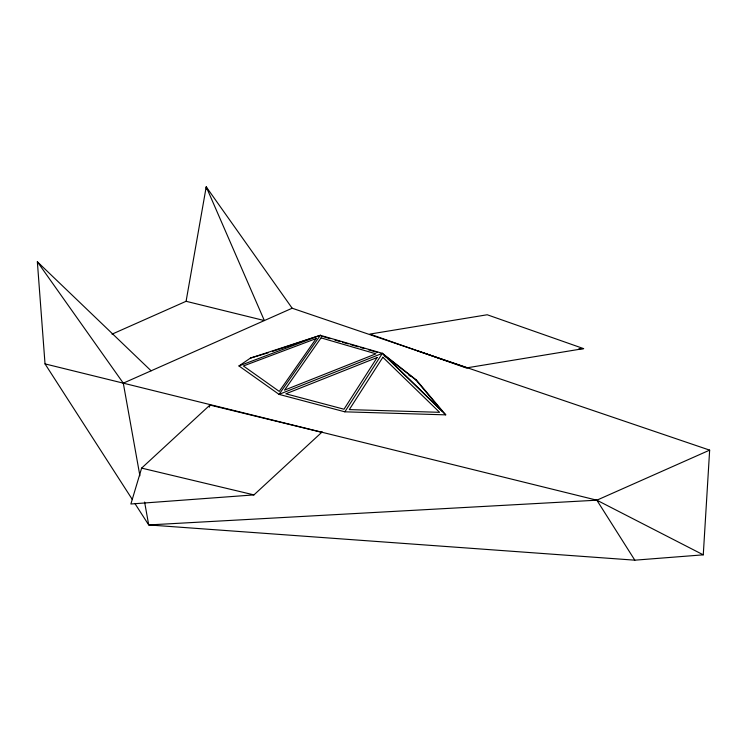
<?xml version="1.0" encoding="UTF-8"?>
<svg xmlns="http://www.w3.org/2000/svg" width="747" height="747" viewBox="0 0 747 747"><rect width="100%" height="100%" fill="white"/><g stroke="black" fill="none" stroke-linecap="round" stroke-linejoin="round"><path stroke-width="1.12" d="M134.89 503.469L148.709 524.936L634.819 560.175L703.272 554.834L709.65 450.133L292.17 308.222L206.219 186.825L186.087 301.293L112.003 334.17M321.761 432.317L209.954 405.051L141.631 468.108L130.884 504.001L253.943 494.897L322.265 431.85M209.319 407.18L209.954 405.051M344.853 411.821L382.361 353.322L416.443 380.055L445.744 414.856L344.853 411.821L279.042 394.379L238.965 365.946L250.413 358.093L320.342 335.3L382.361 353.322L445.744 414.856M151.109 370.811L37.35 261.758L45.025 363.892L123.292 383.155L292.17 308.222M144.61 502.068L148.709 524.936L596.853 500.191L709.65 450.133M382.361 353.322L279.042 394.379L320.342 335.3L322.228 336.664M238.965 365.946L320.342 335.3L272.655 351.342M250.413 358.093L268.285 352.761M583.603 348.616L466.268 367.944L369.877 334.086L487.212 314.758L583.603 348.616L578.953 348.718M141.631 468.108L253.943 494.897M186.087 301.293L264.354 320.566L206.219 186.825L206.396 189.15M37.35 261.758L123.292 383.155L596.853 500.191L703.272 554.834M323.591 336.748L330.314 338.699M334.796 340.006L340.389 341.631M342.63 342.285L348.233 343.909M350.474 344.563L358.308 346.841M360.549 347.486L363.91 348.466M368.392 349.764L377.347 352.369M418.068 351.015L467.136 367.804M384.051 355.581L385.872 357.019M387.702 358.448L389.523 359.877M408.684 374.91L410.505 376.339M45.025 363.892L132.368 499.566M596.853 500.191L634.819 560.175M123.292 383.155L139.894 475.774M377.132 357.533L343.993 409.216L285.858 393.8L377.132 357.533M382.866 357.262L349.297 409.599L439.572 412.316L382.866 357.262M316.168 338.568L279.238 391.4L243.401 365.965L316.168 338.568M321.051 337.877L284.514 390.149L375.928 353.826L321.051 337.877M415.958 380.027L385.471 356.104L442.177 411.158L415.958 380.027"/></g></svg>
